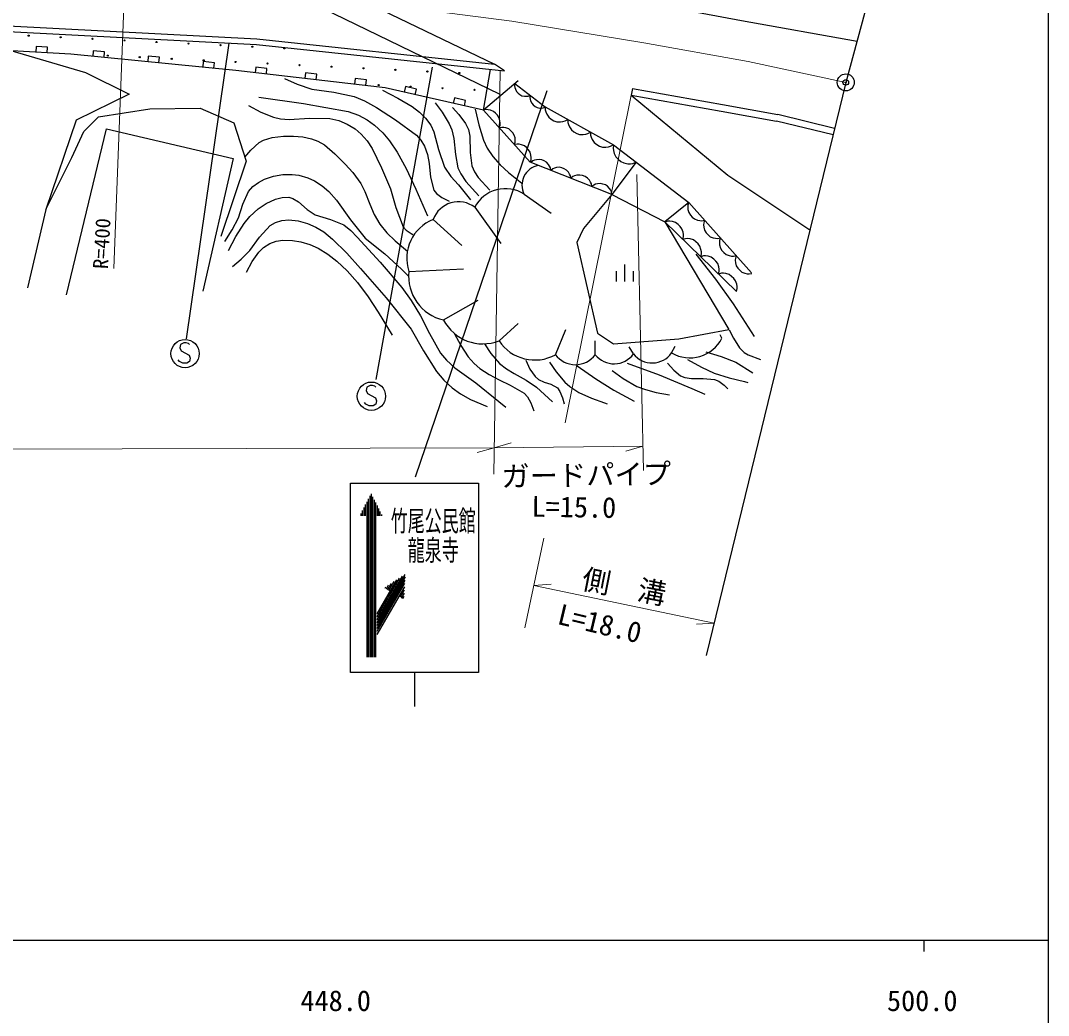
# Model space of a CAD drawing. Units: millimetres, scale not verified. Extents: x 40000 to 680000, y 20000 to 380000.
# Drawn here: x 488145 to 579000, y 198357 to 286272 of the extents above; entities that cross this region are included whole.
import ezdxf
from ezdxf.enums import TextEntityAlignment as Align

# ---------------------------------------------------------------- set-up
doc = ezdxf.new("R2010")
doc.units = ezdxf.units.MM
doc.header["$LTSCALE"] = 1000
doc.header["$PDMODE"] = 32
doc.header["$PDSIZE"] = 500
doc.linetypes.add('CHAIN', pattern=[18.5, 12, -1.5, 3.5, -1.5])
for name, color, linetype, lineweight in [('M-BGD', 7, 'Continuous', 25), ('M-BGD-EXST', 7, 'Continuous', 25), ('M-BMK', 2, 'CHAIN', 13), ('M-BMK-OTRS', 5, 'Continuous', 25), ('M-BMK-SRVR', 3, 'Continuous', 25), ('M-STR-HTXT', 7, 'Continuous', 13), ('M-STR-STRC', 7, 'Continuous', 25), ('M-TTL-BAND', 7, 'Continuous', 25)]:
    doc.layers.add(name, color=color, linetype=linetype, lineweight=lineweight)
doc.layers.add('M-OTRS', color=6, linetype='Continuous')
doc.styles.add('ＭＳ ゴシック', font='')
doc.styles.get('ＭＳ ゴシック').set_extended_font_data('MS Gothic')

msp = doc.modelspace()

# ---------------------------------------------------------------- linework, layer by layer
at = {"layer": 'M-BGD'}
for p, q in [((498623, 295268), (530510, 279762)), ((503969, 294992), (530050, 282411)), ((487038, 285308), (508986, 284158)), ((487050, 285808), (509026, 284656)), ((509026, 284656), (530050, 282411)), ((487378, 283596), (493896, 281679)), ((492593, 283289), (487378, 283596)), ((489515, 283971), (489486, 283472)), ((490514, 283912), (489515, 283971)), ((490484, 283413), (490514, 283912)), ((494574, 283598), (494525, 283100)), ((495569, 283501), (494574, 283598)), ((495521, 283003), (495569, 283501)), ((508986, 284158), (530918, 281816)), ((507174, 281864), (492593, 283289)), ((499434, 283123), (499386, 282625)), ((500430, 283026), (499434, 283123)), ((500381, 282528), (500430, 283026)), ((504295, 282648), (504246, 282150)), ((505290, 282551), (504295, 282648)), ((493896, 281679), (497731, 279761)), ((505242, 282053), (505290, 282551)), ((520365, 280331), (507174, 281864)), ((508934, 282163), (508876, 281666)), ((509927, 282048), (508934, 282163)), ((509869, 281551), (509927, 282048)), ((529056, 278346), (529693, 281946)), ((530918, 281816), (530050, 282411)), ((513331, 281652), (513273, 281155)), ((514324, 281536), (513331, 281652)), ((514266, 281040), (514324, 281536)), ((517727, 281141), (517670, 280644)), ((518721, 281025), (517727, 281141)), ((518663, 280528), (518721, 281025)), ((532123, 280954), (529056, 278346)), ((529056, 278346), (520365, 280331)), ((522161, 280433), (522050, 279946)), ((523136, 280211), (522161, 280433)), ((523025, 279723), (523136, 280211)), ((531838, 280712), (531815, 280515)), ((531815, 280515), (531833, 280372)), ((531833, 280372), (531879, 280208)), ((531838, 280712), (534501, 278653)), ((531879, 280208), (531978, 280002)), ((531978, 280002), (532118, 279851)), ((532118, 279851), (532280, 279726)), ((542230, 280280), (542123, 279689)), ((542230, 280280), (550185, 278842)), ((497731, 279761), (493053, 277461)), ((526507, 279441), (526396, 278954)), ((527482, 279219), (526507, 279441)), ((527371, 278731), (527482, 279219)), ((532280, 279726), (532462, 279628)), ((532462, 279628), (532686, 279584)), ((532686, 279584), (532856, 279581)), ((532856, 279581), (532999, 279600)), ((532999, 279600), (533183, 279672)), ((533183, 279672), (533160, 279475)), ((533160, 279475), (533178, 279332)), ((533178, 279332), (533224, 279168)), ((533224, 279168), (533323, 278963)), ((533323, 278963), (533463, 278811)), ((542123, 279689), (550080, 278252)), ((542123, 279689), (550655, 272596)), ((495047, 277767), (499571, 278458)), ((499571, 278458), (504019, 278534)), ((504019, 278534), (507010, 277231)), ((529290, 278400), (529049, 278354)), ((533197, 273745), (529056, 278346)), ((529468, 278391), (529290, 278400)), ((529674, 278350), (529468, 278391)), ((529936, 278247), (529674, 278350)), ((530136, 278088), (529936, 278247)), ((530304, 277901), (530136, 278088)), ((533463, 278811), (533625, 278686)), ((533625, 278686), (533807, 278588)), ((533807, 278588), (534031, 278544)), ((534031, 278544), (534200, 278542)), ((534200, 278542), (534344, 278560)), ((534344, 278560), (534528, 278632)), ((534501, 278653), (540559, 275279)), ((534501, 278653), (534509, 278385)), ((534509, 278385), (534563, 278197)), ((534563, 278197), (534656, 277987)), ((550080, 278252), (554969, 277389)), ((550185, 278842), (555092, 277976)), ((493053, 277461), (490369, 269562)), ((493743, 276464), (495047, 277767)), ((507010, 277231), (508084, 273856)), ((530442, 277685), (530304, 277901)), ((530517, 277414), (530442, 277685)), ((530535, 277205), (530517, 277414)), ((530526, 277027), (530535, 277205)), ((534656, 277987), (534830, 277733)), ((534830, 277733), (535049, 277558)), ((535049, 277558), (535290, 277424)), ((535290, 277424), (535554, 277330)), ((535554, 277330), (535862, 277316)), ((535862, 277316), (536090, 277347)), ((536090, 277347), (536278, 277400)), ((536278, 277400), (536510, 277534)), ((536510, 277534), (536519, 277266)), ((536519, 277266), (536572, 277078)), ((559957, 276165), (554969, 277389)), ((560099, 276748), (555092, 277976)), ((492209, 262046), (495737, 276694)), ((492669, 274163), (493743, 276464)), ((495737, 276694), (506934, 274086)), ((530454, 276793), (530526, 277027)), ((530683, 276837), (530454, 276793)), ((530853, 276828), (530683, 276837)), ((531049, 276790), (530853, 276828)), ((531299, 276692), (531049, 276790)), ((531489, 276540), (531299, 276692)), ((531650, 276362), (531489, 276540)), ((531780, 276156), (531650, 276362)), ((536572, 277078), (536666, 276868)), ((536666, 276868), (536840, 276613)), ((536840, 276613), (537059, 276439)), ((537059, 276439), (537300, 276305)), ((537300, 276305), (537563, 276210)), ((537563, 276210), (537871, 276197)), ((537871, 276197), (538099, 276228)), ((538099, 276228), (538287, 276281)), ((538287, 276281), (538520, 276415)), ((538520, 276415), (538528, 276147)), ((531852, 275898), (531780, 276156)), ((531792, 275306), (531861, 275529)), ((532033, 275353), (531792, 275306)), ((531870, 275699), (531852, 275898)), ((531861, 275529), (531870, 275699)), ((532211, 275344), (532033, 275353)), ((532417, 275303), (532211, 275344)), ((532679, 275200), (532417, 275303)), ((538528, 276147), (538582, 275959)), ((538582, 275959), (538675, 275749)), ((538675, 275749), (538849, 275494)), ((538849, 275494), (539068, 275320)), ((539068, 275320), (539309, 275185)), ((540296, 275162), (540529, 275296)), ((532879, 275041), (532679, 275200)), ((533047, 274853), (532879, 275041)), ((533185, 274638), (533047, 274853)), ((533260, 274366), (533185, 274638)), ((539309, 275185), (539573, 275091)), ((539573, 275091), (539881, 275078)), ((539881, 275078), (540109, 275109)), ((540109, 275109), (540296, 275162)), ((540559, 275279), (540526, 274989)), ((540526, 274989), (540553, 274779)), ((540553, 274779), (540620, 274538)), ((540559, 275279), (542553, 273745)), ((540620, 274538), (540767, 274236)), ((490369, 269562), (492669, 274163)), ((506934, 274086), (504249, 262353)), ((508084, 273856), (505860, 267184)), ((533197, 273745), (533269, 273979)), ((540406, 270908), (533197, 273745)), ((533417, 273863), (533241, 273728)), ((533278, 274157), (533260, 274366)), ((533269, 273979), (533278, 274157)), ((533564, 273927), (533417, 273863)), ((533748, 273978), (533564, 273927)), ((534002, 274000), (533748, 273978)), ((534228, 273952), (534002, 274000)), ((534440, 273869), (534228, 273952)), ((534638, 273750), (534440, 273869)), ((534808, 273560), (534638, 273750)), ((534908, 273398), (534808, 273560)), ((542553, 273745), (540406, 270908)), ((540767, 274236), (540974, 274014)), ((540974, 274014), (541212, 273831)), ((541212, 273831), (541480, 273688)), ((541480, 273688), (541809, 273624)), ((541809, 273624), (542059, 273621)), ((542059, 273621), (542269, 273648)), ((542269, 273648), (542541, 273755)), ((542553, 273745), (547204, 270199)), ((534972, 273251), (534908, 273398)), ((535009, 273032), (534972, 273251)), ((535185, 273167), (535009, 273032)), ((535332, 273231), (535185, 273167)), ((535516, 273282), (535332, 273231)), ((535770, 273304), (535516, 273282)), ((535996, 273256), (535770, 273304)), ((536208, 273173), (535996, 273256)), ((536406, 273054), (536208, 273173)), ((536576, 272864), (536406, 273054)), ((536676, 272702), (536576, 272864)), ((536740, 272555), (536676, 272702)), ((537310, 272599), (537117, 272546)), ((537578, 272623), (537310, 272599)), ((537815, 272572), (537578, 272623)), ((538039, 272484), (537815, 272572)), ((550655, 272596), (557915, 267788)), ((536777, 272336), (536740, 272555)), ((536962, 272478), (536777, 272336)), ((537117, 272546), (536962, 272478)), ((538247, 272359), (538039, 272484)), ((538427, 272159), (538247, 272359)), ((538532, 271989), (538427, 272159)), ((538599, 271834), (538532, 271989)), ((538638, 271604), (538599, 271834)), ((538814, 271739), (538638, 271604)), ((538961, 271803), (538814, 271739)), ((539145, 271853), (538961, 271803)), ((539399, 271876), (539145, 271853)), ((539625, 271828), (539399, 271876)), ((539837, 271744), (539625, 271828)), ((540035, 271625), (539837, 271744)), ((532662, 270927), (535038, 269241)), ((540406, 270908), (537916, 267899)), ((540205, 271436), (540035, 271625)), ((540305, 271274), (540205, 271436)), ((540369, 271126), (540305, 271274)), ((540406, 270908), (540369, 271126)), ((540406, 270908), (545095, 268474)), ((547204, 270199), (545095, 268474)), ((547131, 269965), (547121, 269787)), ((547204, 270199), (547131, 269965)), ((552764, 263968), (547204, 270199)), ((490369, 269562), (488758, 262660)), ((528292, 269777), (530592, 266558)), ((547121, 269787), (547139, 269578)), ((547139, 269578), (547213, 269306)), ((547213, 269306), (547349, 269090)), ((547349, 269090), (547517, 268902)), ((524612, 268704), (527142, 266405)), ((545095, 268474), (551422, 262338)), ((545095, 268474), (550751, 258983)), ((545352, 268531), (545104, 268465)), ((545539, 268533), (545352, 268531)), ((545757, 268506), (545539, 268533)), ((546038, 268417), (545757, 268506)), ((546259, 268265), (546038, 268417)), ((546448, 268081), (546259, 268265)), ((546607, 267865), (546448, 268081)), ((547517, 268902), (547716, 268742)), ((547716, 268742), (547978, 268638)), ((547978, 268638), (548184, 268597)), ((548184, 268597), (548361, 268586)), ((548361, 268586), (548602, 268632)), ((548529, 268398), (548519, 268221)), ((548519, 268221), (548537, 268011)), ((548602, 268632), (548529, 268398)), ((537916, 267899), (537303, 266672)), ((546705, 267587), (546607, 267865)), ((546684, 266933), (546742, 267183)), ((546739, 267370), (546705, 267587)), ((546742, 267183), (546739, 267370)), ((548537, 268011), (548611, 267739)), ((548611, 267739), (548747, 267523)), ((548747, 267523), (548915, 267335)), ((548915, 267335), (549114, 267175)), ((549114, 267175), (549376, 267071)), ((537303, 266672), (539142, 258638)), ((546932, 266999), (546684, 266933)), ((547118, 267002), (546932, 266999)), ((547336, 266974), (547118, 267002)), ((547618, 266885), (547336, 266974)), ((547838, 266733), (547618, 266885)), ((548028, 266549), (547838, 266733)), ((548186, 266334), (548028, 266549)), ((548284, 266055), (548186, 266334)), ((549376, 267071), (549582, 267030)), ((549582, 267030), (549760, 267020)), ((549760, 267020), (550000, 267065)), ((549927, 266832), (549917, 266654)), ((549917, 266654), (549935, 266444)), ((550000, 267065), (549927, 266832)), ((549935, 266444), (550009, 266172)), ((548263, 265402), (548321, 265651)), ((548511, 265468), (548263, 265402)), ((548319, 265838), (548284, 266055)), ((548321, 265651), (548319, 265838)), ((548698, 265470), (548511, 265468)), ((548916, 265443), (548698, 265470)), ((549197, 265354), (548916, 265443)), ((549417, 265201), (549197, 265354)), ((550009, 266172), (550145, 265956)), ((550145, 265956), (550313, 265768)), ((550313, 265768), (550512, 265608)), ((550512, 265608), (550774, 265504)), ((550774, 265504), (550980, 265463)), ((550980, 265463), (551158, 265453)), ((551158, 265453), (551398, 265498)), ((551398, 265498), (551326, 265265)), ((541534, 264724), (541534, 263224)), ((549607, 265018), (549417, 265201)), ((549766, 264802), (549607, 265018)), ((549863, 264524), (549766, 264802)), ((549898, 264306), (549863, 264524)), ((551326, 265265), (551315, 265087)), ((551315, 265087), (551333, 264877)), ((551333, 264877), (551407, 264606)), ((551407, 264606), (551543, 264390)), ((551543, 264390), (551711, 264202)), ((522466, 264105), (527296, 264335)), ((540784, 264124), (540784, 263224)), ((542284, 264124), (542284, 263224)), ((549842, 263870), (549901, 264120)), ((550090, 263936), (549842, 263870)), ((549901, 264120), (549898, 264306)), ((550277, 263939), (550090, 263936)), ((550495, 263911), (550277, 263939)), ((550777, 263822), (550495, 263911)), ((550997, 263670), (550777, 263822)), ((551186, 263486), (550997, 263670)), ((551345, 263271), (551186, 263486)), ((551711, 264202), (551910, 264041)), ((551910, 264041), (552172, 263937)), ((552172, 263937), (552378, 263896)), ((552378, 263896), (552556, 263886)), ((552556, 263886), (552796, 263932)), ((551443, 262992), (551345, 263271)), ((551422, 262338), (551480, 262588)), ((551477, 262775), (551443, 262992)), ((551480, 262588), (551477, 262775)), ((525532, 259812), (528599, 261575)), ((530439, 257972), (532125, 259505)), ((535421, 256746), (536341, 258969)), ((546318, 258148), (550751, 258983)), ((539142, 258638), (540553, 257718)), ((540553, 257718), (546318, 258148)), ((550140, 258202), (549986, 258509)), ((538948, 256746), (538948, 257972)), ((542321, 256822), (541937, 257435)), ((545694, 256899), (546000, 257512))]:
    msp.add_line(p, q, dxfattribs=at)
for points in [[(511485, 281166), (512586, 280661), (513905, 280200), (515839, 279934), (517640, 279557), (518544, 279171), (519597, 278587), (521297, 277486), (523132, 276149), (523516, 275710), (523839, 275169), (524102, 274439), (524256, 273648), (524382, 272430), (524670, 271292), (524907, 270999), (525388, 270644), (526019, 270311)], [(520124, 280113), (521496, 279427), (522764, 278672), (523401, 278184), (523951, 277639), (524395, 277025), (524673, 276439), (525074, 274886), (525613, 273315), (526190, 272505), (526857, 271745), (527913, 270424)], [(509216, 279510), (513161, 278938), (517095, 278239), (518027, 277899), (518769, 277506), (519417, 277039), (520152, 276349), (520745, 275646), (521421, 274650), (522217, 273193), (523077, 271388), (524118, 269023)], [(524785, 279009), (525405, 278186), (526039, 277158), (526271, 276615), (526455, 275859), (526575, 274447), (526809, 273245), (527053, 272717), (527495, 272058), (528648, 270791)], [(508288, 278764), (509379, 278189), (510490, 277743), (511109, 277599), (511888, 277540), (513691, 277659), (515480, 277631), (516269, 277435), (517020, 277118), (517710, 276691), (518247, 276238), (518775, 275647), (519225, 274981), (520063, 273245), (520832, 271413), (521320, 269746), (521974, 268038), (522229, 267751), (522664, 267446), (522822, 267357)], [(526318, 278580), (526889, 277970), (527485, 277162), (527724, 276633), (527847, 276043), (527889, 274614), (528035, 273429), (528263, 272897), (528589, 272403), (529630, 271282)], [(528342, 278457), (528641, 277051), (529055, 275713), (529386, 275005), (529883, 274257), (530539, 273520), (531285, 272836), (532451, 271895)], [(507978, 274190), (508497, 274827), (509227, 275491), (509618, 275708), (510373, 275949), (511398, 276067), (512269, 276067), (513085, 275996), (513865, 275827), (514417, 275619), (515001, 275279), (515927, 274508), (516844, 273594), (517522, 272847), (518221, 271883), (518587, 271178), (519026, 270054), (519403, 269127), (519893, 268278), (520520, 267513), (521243, 266810), (522338, 265885)], [(506211, 266754), (506857, 267767), (507402, 268837), (507805, 270057), (508296, 271169), (508682, 271609), (509163, 271970), (509715, 272256), (510504, 272518), (511325, 272662), (512149, 272676), (512755, 272601), (513529, 272388), (514118, 272119), (514793, 271682), (515401, 271156), (516080, 270405), (517310, 268661), (518617, 267045), (520332, 265663), (521827, 264310), (522444, 263687)], [(506517, 265956), (507166, 267202), (507901, 268346), (508411, 268954), (509153, 269634), (509842, 270099), (510668, 270490), (511270, 270646), (511851, 270655), (512213, 270554), (512707, 270253), (513488, 269581), (514179, 269111), (515528, 268692), (516726, 268211), (517338, 267711), (517897, 267123), (519925, 264928), (521859, 262687), (522669, 261546), (523500, 260172), (524280, 258605), (525267, 256875), (525800, 256258), (526543, 255598), (528390, 254246), (530424, 252622), (531048, 252097)], [(506885, 264546), (507652, 265182), (508419, 265957), (509277, 267130), (510206, 268156), (510675, 268431), (511235, 268598), (511843, 268651), (512683, 268572), (513504, 268350), (514255, 268019), (514939, 267596), (515722, 266969), (516980, 265716), (518196, 264362), (520448, 261758), (522680, 259000), (523761, 257087), (524908, 255267), (525563, 254499), (526298, 253814), (527045, 253276), (527919, 252797), (529392, 252158)], [(508104, 264046), (508616, 264983), (509198, 265818), (509609, 266227), (510177, 266585), (510735, 266773), (511339, 266862), (512174, 266849), (512925, 266726), (513705, 266489), (514444, 266158), (515310, 265633), (516115, 265009), (517004, 264166), (517917, 263133), (518879, 261852), (519757, 260515), (520983, 258465)], [(547844, 265640), (549566, 263430), (551145, 261243), (552995, 258342)], [(550787, 258955), (551152, 258195), (551696, 257350), (552112, 256950), (552467, 256729), (553547, 256318)], [(526473, 258637), (527060, 257553), (527717, 256546), (528229, 255957), (528730, 255521), (529553, 254982), (530451, 254515), (531416, 254059), (532646, 253335), (532949, 253017), (533241, 252506), (533501, 251790)], [(529140, 257707), (529709, 256863), (530485, 255958), (531091, 255483), (531777, 255074), (532843, 254496), (533741, 253891), (535157, 252587)], [(532819, 256257), (533170, 255474), (533620, 254809), (533912, 254559), (534417, 254326), (535009, 254145), (535595, 253805), (535817, 253498), (536048, 252925), (536192, 252393)], [(547108, 256318), (548332, 255630), (549439, 255125), (550768, 254697), (552136, 254364), (552443, 254295)], [(548702, 256993), (550058, 256588), (551361, 256079), (552873, 255153)], [(534912, 256083), (535480, 255238), (536239, 254320), (536681, 253930), (537505, 253399), (538605, 252898), (539773, 252480), (540002, 252403)], [(537357, 255766), (538992, 254612), (540571, 253622), (542386, 252639)], [(540423, 255337), (541416, 254639), (542626, 253948), (543372, 253661), (544339, 253409), (545513, 253191)], [(541772, 256012), (544582, 254959), (547478, 253761), (548641, 253252)], [(545329, 256012), (545877, 255371), (546488, 254877), (546858, 254724), (547440, 254637), (548481, 254649), (549482, 254550), (549857, 254392), (550340, 254040), (550665, 253743)]]:
    msp.add_lwpolyline(points, dxfattribs=at)
for centre in [(488860, 284938), (491685, 284798), (494510, 284658), (497335, 284518), (500160, 284378), (502985, 284238), (505810, 284098), (508635, 283958), (511460, 283817), (495853, 283176), (498678, 283035), (501503, 282895), (504328, 282755), (507152, 282615), (509977, 282475), (512802, 282335), (515627, 282195), (518452, 282055), (521277, 281915), (524102, 281775), (526927, 281634), (519795, 280572), (522620, 280432), (525445, 280292), (528270, 280152)]:
    msp.add_circle(centre, 50, dxfattribs=at)
for centre, radius, start, end in [((534232, 271737), 1766, 101.02658, 207.28678), ((530999, 268368), 3052, 56.99107, 152.49606), ((526855, 267861), 2396, 53.1301, 159.39031), ((526004, 265254), 3720, 111.97088, 197.99533), ((526423, 263690), 3979, 174.01346, 257.06191), ((529015, 261637), 3932, 207.66067, 291.22723), ((547303, 259646), 3183, 239.64, 333.03209), ((533597, 260069), 3792, 213.5851, 298.7576), ((537185, 258068), 2204, 216.8699, 323.1301), ((540605, 258049), 2109, 218.17184, 324.43205), ((543978, 258125), 2109, 218.17184, 324.43205)]:
    msp.add_arc(centre, radius, start, end, dxfattribs=at)
at = {"layer": 'M-BGD-EXST'}
for p, q in [((506558, 284285), (502792, 258135)), ((524531, 282149), (519546, 254541)), ((502286, 257640), (502236, 257340)), ((502236, 257340), (502336, 257090)), ((502586, 257790), (502286, 257640)), ((502786, 257790), (502586, 257790)), ((502986, 257740), (502786, 257790)), ((503086, 257640), (502986, 257740)), ((502186, 256140), (502086, 256290)), ((502336, 257090), (503036, 256690)), ((503036, 256690), (503136, 256440)), ((503136, 256440), (503086, 256140)), ((502486, 255990), (502186, 256140)), ((502836, 255990), (502486, 255990)), ((503086, 256140), (502836, 255990)), ((518756, 253879), (518706, 253579)), ((518706, 253579), (518806, 253329)), ((519056, 254029), (518756, 253879)), ((519256, 254029), (519056, 254029)), ((519456, 253979), (519256, 254029)), ((519556, 253879), (519456, 253979)), ((518806, 253329), (519506, 252929)), ((519506, 252929), (519606, 252679)), ((519606, 252679), (519556, 252379)), ((518656, 252379), (518556, 252529)), ((518956, 252229), (518656, 252379)), ((519306, 252229), (518956, 252229)), ((519556, 252379), (519306, 252229))]:
    msp.add_line(p, q, dxfattribs=at)
for centre in [(502686, 256840), (519156, 253079)]:
    msp.add_circle(centre, 1250, dxfattribs=at)
at = {"layer": 'M-BMK'}
for p, q in [((521687, 287474), (531560, 286228)), ((531560, 286228), (543249, 284295)), ((543249, 284295), (552452, 282665)), ((552452, 282665), (561089, 280812))]:
    msp.add_line(p, q, dxfattribs=at)
at = {"layer": 'M-BMK-OTRS'}
for p, q in [((572999, 324656), (561089, 280812)), ((561089, 280812), (548749, 230175))]:
    msp.add_line(p, q, dxfattribs=at)
at = {"layer": 'M-BMK-SRVR'}
for radius in [750, 30]:
    msp.add_circle((561089, 280812), radius, dxfattribs=at)
at = {"layer": 'M-OTRS'}
msp.add_point((561089, 280812), dxfattribs=at)
at = {"layer": 'M-STR-HTXT'}
for p, q in [((497338, 289487), (496379, 264372)), ((530544, 281856), (529966, 246181)), ((542230, 280280), (542123, 279689)), ((542123, 279689), (536276, 250739)), ((542627, 272662), (543202, 246502)), ((530004, 248519), (531499, 248956)), ((388662, 248129), (530004, 248519)), ((530004, 248519), (528505, 248095)), ((530004, 248519), (543154, 248670)), ((543154, 248670), (541659, 248233)), ((534384, 240523), (532708, 232618)), ((533499, 236350), (535053, 236455)), ((533499, 236350), (549445, 233030)), ((549445, 233030), (547891, 232925))]:
    msp.add_line(p, q, dxfattribs=at)
at = {"layer": 'M-STR-STRC'}
for p, q in [((538806, 288735), (551868, 286265)), ((551868, 286265), (562080, 284462)), ((534677, 280075), (523011, 245910)), ((517299, 245382), (528630, 245382)), ((517299, 228657), (517299, 245382)), ((528630, 245382), (528630, 228657)), ((519162, 230023), (519162, 244455)), ((518642, 242494), (518642, 243494)), ((518772, 230023), (518772, 243754)), ((518902, 230023), (518902, 244014)), ((519032, 230023), (519032, 244274)), ((519292, 230023), (519292, 244195)), ((519422, 230023), (519422, 243935)), ((519552, 230023), (519552, 243675)), ((518252, 242494), (518252, 242714)), ((518382, 242494), (518382, 242974)), ((518512, 242494), (518512, 243234)), ((519682, 242494), (519682, 243415)), ((519812, 242494), (519812, 243155)), ((519942, 242494), (519942, 242895)), ((520072, 242494), (520072, 242635)), ((522105, 237330), (519642, 233063)), ((521863, 237170), (519642, 233323)), ((522128, 237108), (519642, 232803)), ((521620, 237009), (519642, 233583)), ((521377, 236849), (519642, 233843)), ((522110, 236818), (519642, 232543)), ((522093, 236528), (519642, 232283)), ((520650, 236369), (520449, 236022)), ((520892, 236529), (520562, 235957)), ((521135, 236689), (520675, 235892)), ((522075, 236238), (521575, 235372)), ((521575, 235372), (519642, 232023)), ((520407, 236209), (520337, 236087)), ((522058, 235948), (521688, 235307)), ((522041, 235658), (521800, 235242)), ((522023, 235367), (521913, 235177)), ((528630, 228657), (517299, 228657)), ((522964, 228657), (522964, 225657))]:
    msp.add_line(p, q, dxfattribs=at)
at = {"layer": 'M-TTL-BAND'}
for p, q in [((579000, 20000), (579000, 370000)), ((40000, 205000), (579000, 205000)), ((568000, 205000), (568000, 204000))]:
    msp.add_line(p, q, dxfattribs=at)

# ---------------------------------------------------------------- texts
at = {"layer": 'M-STR-HTXT', "style": 'ＭＳ ゴシック'}
for s, height, rotation, p in [('R=400', 1320, 86.8, (496249, 264268)), ('ガードパイプ', 1833, 1, (530669, 244520)), ('L=15.0', 1833, 359.1, (533292, 241885)), ('側\u3000溝', 1833, 348.9, (537542, 235543)), ('L=18.0', 1833, 346.6, (535372, 232432))]:
    msp.add_text(s, height=height, rotation=rotation, dxfattribs=at).set_placement(p, align=Align.BOTTOM_LEFT)
at = {"layer": 'M-STR-STRC', "style": 'ＭＳ ゴシック', "width": 0.6}
for s, p in [('竹尾公民館', (520872, 240594)), ('龍泉寺', (522372, 238000))]:
    msp.add_text(s, height=1833, dxfattribs=at).set_placement(p, align=Align.BOTTOM_LEFT)
at = {"layer": 'M-TTL-BAND', "style": 'ＭＳ ゴシック'}
for s, p in [('448.0', (516000, 198195)), ('500.0', (567844, 198195))]:
    msp.add_text(s, height=1833, dxfattribs=at).set_placement(p, align=Align.BOTTOM_CENTER)

doc.saveas('drawing.dxf')
